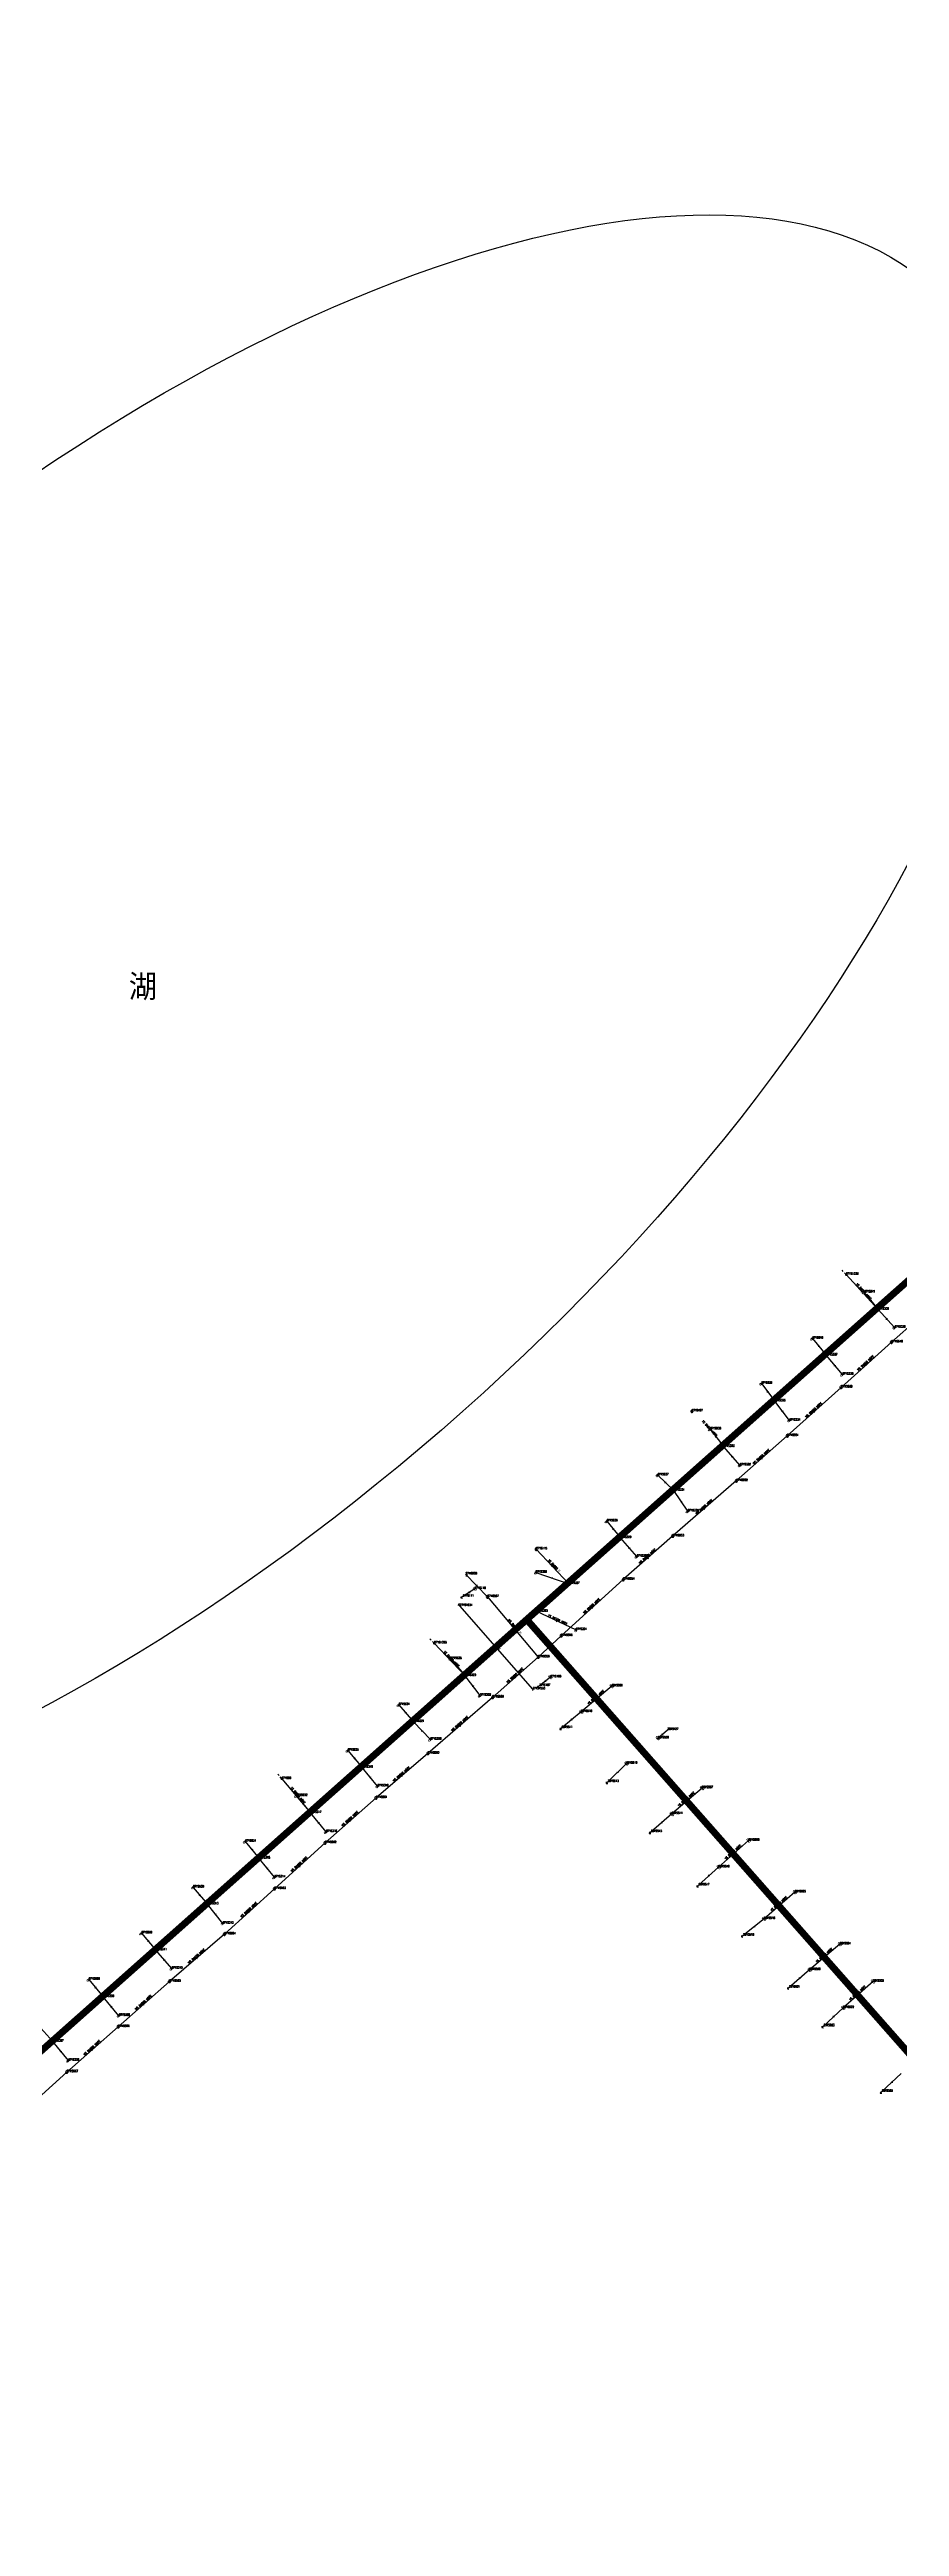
# Model space of a CAD drawing. Extents: x 78813 to 99477, y 2421021 to 2448125.
# Drawn here: x 81921 to 82291, y 2431304 to 2432381 of the extents above; entities that cross this region are included whole.
import ezdxf
from ezdxf.enums import TextEntityAlignment as Align

# ---------------------------------------------------------------- set-up
doc = ezdxf.new("R2010")
doc.units = 0
doc.set_wipeout_variables(frame=1)
doc.layers.get('0').update_dxf_attribs({"linetype": 'CONTINUOUS'})
for name, color, linetype in [('DX_WS', 16, 'CONTINUOUS'), ('DX_YS', 42, 'CONTINUOUS'), ('道路', 5, 'CONTINUOUS')]:
    doc.layers.add(name, color=color, linetype=linetype)
for name, color, linetype, true_color in [('WSLINE', 7, 'CONTINUOUS', 0x7f0000), ('YSANNEXE', 7, 'CONTINUOUS', 0xcc9900), ('YSLINE', 7, 'CONTINUOUS', 0xcc9900)]:
    doc.layers.add(name, color=color, linetype=linetype, true_color=true_color)
doc.styles.add('CcNameZT', font='txt.SHX', dxfattribs={"width": 0.8, "bigfont": 'HZTXT.SHX'})
doc.styles.get("Standard").update_dxf_attribs({"font": 'txt.shx', "bigfont": 'hztxt.shx'})
doc.styles.add('黑体', font='')
doc.styles.get('黑体').set_extended_font_data('SimHei')

# ---------------------------------------------------------------- blocks, each defined once
blk = doc.blocks.new('PS污水井')
blk.add_lwpolyline([(1, 0), (1, 0.1), (1, 0.1), (1, 0.2), (1, 0.3), (0.9, 0.3), (0.9, 0.4), (0.9, 0.5), (0.8, 0.5), (0.8, 0.6), (0.8, 0.6), (0.7, 0.7), (0.7, 0.7), (0.6, 0.8), (0.6, 0.8), (0.5, 0.9), (0.4, 0.9), (0.4, 0.9), (0.3, 1), (0.2, 1), (0.2, 1), (0.1, 1), (0, 1), (0, 1), (-0.1, 1), (-0.2, 1), (-0.2, 1), (-0.3, 1), (-0.4, 0.9), (-0.4, 0.9), (-0.5, 0.9), (-0.6, 0.8), (-0.6, 0.8), (-0.7, 0.7), (-0.7, 0.7), (-0.8, 0.6), (-0.8, 0.6), (-0.8, 0.5), (-0.9, 0.5), (-0.9, 0.4), (-0.9, 0.3), (-1, 0.3), (-1, 0.2), (-1, 0.1), (-1, 0.1), (-1, 0), (-1, -0.1), (-1, -0.1), (-1, -0.2), (-1, -0.3), (-0.9, -0.3), (-0.9, -0.4), (-0.9, -0.5), (-0.8, -0.5), (-0.8, -0.6), (-0.8, -0.6), (-0.7, -0.7), (-0.7, -0.7), (-0.6, -0.8), (-0.6, -0.8), (-0.5, -0.9), (-0.4, -0.9), (-0.4, -0.9), (-0.3, -1), (-0.2, -1), (-0.2, -1), (-0.1, -1), (0, -1), (0, -1), (0.1, -1), (0.2, -1), (0.2, -1), (0.3, -1), (0.4, -0.9), (0.4, -0.9), (0.5, -0.9), (0.6, -0.8), (0.6, -0.8), (0.7, -0.7), (0.7, -0.7), (0.8, -0.6), (0.8, -0.6), (0.8, -0.5), (0.9, -0.5), (0.9, -0.4), (0.9, -0.3), (1, -0.3), (1, -0.2), (1, -0.1), (1, 0)], close=True)
blk.add_wipeout([(1, 0), (1, 0.1), (1, 0.1), (1, 0.2), (1, 0.3), (0.9, 0.3), (0.9, 0.4), (0.9, 0.5), (0.8, 0.5), (0.8, 0.6), (0.8, 0.6), (0.7, 0.7), (0.7, 0.7), (0.6, 0.8), (0.6, 0.8), (0.5, 0.9), (0.4, 0.9), (0.4, 0.9), (0.3, 1), (0.2, 1), (0.2, 1), (0.1, 1), (0, 1), (0, 1), (-0.1, 1), (-0.2, 1), (-0.2, 1), (-0.3, 1), (-0.4, 0.9), (-0.4, 0.9), (-0.5, 0.9), (-0.6, 0.8), (-0.6, 0.8), (-0.7, 0.7), (-0.7, 0.7), (-0.8, 0.6), (-0.8, 0.6), (-0.8, 0.5), (-0.9, 0.5), (-0.9, 0.4), (-0.9, 0.3), (-1, 0.3), (-1, 0.2), (-1, 0.1), (-1, 0.1), (-1, 0), (-1, -0.1), (-1, -0.1), (-1, -0.2), (-1, -0.3), (-0.9, -0.3), (-0.9, -0.4), (-0.9, -0.5), (-0.8, -0.5), (-0.8, -0.6), (-0.8, -0.6), (-0.7, -0.7), (-0.7, -0.7), (-0.6, -0.8), (-0.6, -0.8), (-0.5, -0.9), (-0.4, -0.9), (-0.4, -0.9), (-0.3, -1), (-0.2, -1), (-0.2, -1), (-0.1, -1), (0, -1), (0, -1), (0.1, -1), (0.2, -1), (0.2, -1), (0.3, -1), (0.4, -0.9), (0.4, -0.9), (0.5, -0.9), (0.6, -0.8), (0.6, -0.8), (0.7, -0.7), (0.7, -0.7), (0.8, -0.6), (0.8, -0.6), (0.8, -0.5), (0.9, -0.5), (0.9, -0.4), (0.9, -0.3), (1, -0.3), (1, -0.2), (1, -0.1)])
for p, q in [((-1, 0), (0, 0)), ((0, 1), (0, 0)), ((0, 0), (0, -1)), ((0, 0), (1, 0))]:
    blk.add_line(p, q)
blk = doc.blocks.new('PS出水口')
for points in [[(0, 0), (2, 0)], [(1.1, -0.9), (2, 0), (1.1, 0.9)]]:
    blk.add_lwpolyline(points)
blk = doc.blocks.new('LX')
for p, q in [((-0.866, 0.5), (0, 0)), ((0, 0), (-0.866, -0.5))]:
    blk.add_line(p, q)
blk = doc.blocks.new('PS雨篦')
blk.add_lwpolyline([(-1.5, 0.5), (0, 0.5), (1.5, 0.5), (1.5, -0.5), (0, -0.5), (-1.5, -0.5)], close=True)
blk.add_wipeout([(-1.5, 0.5), (0, 0.5), (1.5, 0.5), (1.5, -0.5), (0, -0.5), (-1.5, -0.5)])
for p, q in [((-0.5, -0.5), (-0.5, 0.5)), ((0.5, -0.5), (0.5, 0.5))]:
    blk.add_line(p, q)
blk = doc.blocks.new('PS进水口')
for points in [[(-0.8, -0.9), (0, 0), (-0.9, 0.9)], [(0, 0), (2, 0)]]:
    blk.add_lwpolyline(points)
blk = doc.blocks.new('PS雨水井')
blk.add_lwpolyline([(1, 0), (1, 0.1), (1, 0.1), (1, 0.2), (1, 0.3), (0.9, 0.3), (0.9, 0.4), (0.9, 0.5), (0.8, 0.5), (0.8, 0.6), (0.8, 0.6), (0.7, 0.7), (0.7, 0.7), (0.6, 0.8), (0.6, 0.8), (0.5, 0.9), (0.4, 0.9), (0.4, 0.9), (0.3, 1), (0.2, 1), (0.2, 1), (0.1, 1), (0, 1), (0, 1), (-0.1, 1), (-0.2, 1), (-0.2, 1), (-0.3, 1), (-0.4, 0.9), (-0.4, 0.9), (-0.5, 0.9), (-0.6, 0.8), (-0.6, 0.8), (-0.7, 0.7), (-0.7, 0.7), (-0.8, 0.6), (-0.8, 0.6), (-0.8, 0.5), (-0.9, 0.5), (-0.9, 0.4), (-0.9, 0.3), (-1, 0.3), (-1, 0.2), (-1, 0.1), (-1, 0.1), (-1, 0), (-1, -0.1), (-1, -0.1), (-1, -0.2), (-1, -0.3), (-0.9, -0.3), (-0.9, -0.4), (-0.9, -0.5), (-0.8, -0.5), (-0.8, -0.6), (-0.8, -0.6), (-0.7, -0.7), (-0.7, -0.7), (-0.6, -0.8), (-0.6, -0.8), (-0.5, -0.9), (-0.4, -0.9), (-0.4, -0.9), (-0.3, -1), (-0.2, -1), (-0.2, -1), (-0.1, -1), (0, -1), (0, -1), (0.1, -1), (0.2, -1), (0.2, -1), (0.3, -1), (0.4, -0.9), (0.4, -0.9), (0.5, -0.9), (0.6, -0.8), (0.6, -0.8), (0.7, -0.7), (0.7, -0.7), (0.8, -0.6), (0.8, -0.6), (0.8, -0.5), (0.9, -0.5), (0.9, -0.4), (0.9, -0.3), (1, -0.3), (1, -0.2), (1, -0.1), (1, 0)], close=True)
blk.add_wipeout([(1, 0), (1, 0.1), (1, 0.1), (1, 0.2), (1, 0.3), (0.9, 0.3), (0.9, 0.4), (0.9, 0.5), (0.8, 0.5), (0.8, 0.6), (0.8, 0.6), (0.7, 0.7), (0.7, 0.7), (0.6, 0.8), (0.6, 0.8), (0.5, 0.9), (0.4, 0.9), (0.4, 0.9), (0.3, 1), (0.2, 1), (0.2, 1), (0.1, 1), (0, 1), (0, 1), (-0.1, 1), (-0.2, 1), (-0.2, 1), (-0.3, 1), (-0.4, 0.9), (-0.4, 0.9), (-0.5, 0.9), (-0.6, 0.8), (-0.6, 0.8), (-0.7, 0.7), (-0.7, 0.7), (-0.8, 0.6), (-0.8, 0.6), (-0.8, 0.5), (-0.9, 0.5), (-0.9, 0.4), (-0.9, 0.3), (-1, 0.3), (-1, 0.2), (-1, 0.1), (-1, 0.1), (-1, 0), (-1, -0.1), (-1, -0.1), (-1, -0.2), (-1, -0.3), (-0.9, -0.3), (-0.9, -0.4), (-0.9, -0.5), (-0.8, -0.5), (-0.8, -0.6), (-0.8, -0.6), (-0.7, -0.7), (-0.7, -0.7), (-0.6, -0.8), (-0.6, -0.8), (-0.5, -0.9), (-0.4, -0.9), (-0.4, -0.9), (-0.3, -1), (-0.2, -1), (-0.2, -1), (-0.1, -1), (0, -1), (0, -1), (0.1, -1), (0.2, -1), (0.2, -1), (0.3, -1), (0.4, -0.9), (0.4, -0.9), (0.5, -0.9), (0.6, -0.8), (0.6, -0.8), (0.7, -0.7), (0.7, -0.7), (0.8, -0.6), (0.8, -0.6), (0.8, -0.5), (0.9, -0.5), (0.9, -0.4), (0.9, -0.3), (1, -0.3), (1, -0.2), (1, -0.1)])
for p, q in [((-1, 0), (0, 0)), ((-0.9, 0.5), (0, 0.5)), ((0, 1), (0, 0)), ((0, 0.5), (0.9, 0.5)), ((0, 0), (0, -1)), ((0, 0), (1, 0)), ((-0.9, -0.5), (0, -0.5)), ((0, -0.5), (0.9, -0.5))]:
    blk.add_line(p, q)
blk = doc.blocks.new('PS非普查')
blk.add_lwpolyline([(3.7, 0), (5.3, 0)])
blk.add_wipeout([(0.5, 0), (0.5, 0), (0.5, 0.1), (0.5, 0.1), (0.5, 0.1), (0.5, 0.2), (0.5, 0.2), (0.4, 0.2), (0.4, 0.3), (0.4, 0.3), (0.4, 0.3), (0.4, 0.3), (0.3, 0.4), (0.3, 0.4), (0.3, 0.4), (0.2, 0.4), (0.2, 0.4), (0.2, 0.5), (0.2, 0.5), (0.1, 0.5), (0.1, 0.5), (0.1, 0.5), (0, 0.5), (0, 0.5), (-0.1, 0.5), (-0.1, 0.5), (-0.1, 0.5), (-0.2, 0.5), (-0.2, 0.5), (-0.2, 0.4), (-0.3, 0.4), (-0.3, 0.4), (-0.3, 0.4), (-0.3, 0.4), (-0.4, 0.3), (-0.4, 0.3), (-0.4, 0.3), (-0.4, 0.3), (-0.4, 0.2), (-0.5, 0.2), (-0.5, 0.2), (-0.5, 0.1), (-0.5, 0.1), (-0.5, 0.1), (-0.5, 0), (-0.5, 0), (-0.5, 0), (-0.5, -0.1), (-0.5, -0.1), (-0.5, -0.1), (-0.5, -0.2), (-0.5, -0.2), (-0.4, -0.2), (-0.4, -0.3), (-0.4, -0.3), (-0.4, -0.3), (-0.4, -0.3), (-0.3, -0.4), (-0.3, -0.4), (-0.3, -0.4), (-0.3, -0.4), (-0.2, -0.4), (-0.2, -0.5), (-0.2, -0.5), (-0.1, -0.5), (-0.1, -0.5), (-0.1, -0.5), (0, -0.5), (0, -0.5), (0.1, -0.5), (0.1, -0.5), (0.1, -0.5), (0.2, -0.5), (0.2, -0.5), (0.2, -0.4), (0.2, -0.4), (0.3, -0.4), (0.3, -0.4), (0.3, -0.4), (0.4, -0.3), (0.4, -0.3), (0.4, -0.3), (0.4, -0.3), (0.4, -0.2), (0.5, -0.2), (0.5, -0.2), (0.5, -0.1), (0.5, -0.1), (0.5, -0.1)])
blk.add_line((0.5, 0), (2.1, 0))
blk.add_lwpolyline([(0.5, 0), (0.5, 0), (0.5, 0.1), (0.5, 0.1), (0.5, 0.1), (0.5, 0.2), (0.5, 0.2), (0.4, 0.2), (0.4, 0.3), (0.4, 0.3), (0.4, 0.3), (0.4, 0.3), (0.3, 0.4), (0.3, 0.4), (0.3, 0.4), (0.2, 0.4), (0.2, 0.4), (0.2, 0.5), (0.2, 0.5), (0.1, 0.5), (0.1, 0.5), (0.1, 0.5), (0, 0.5), (0, 0.5), (-0.1, 0.5), (-0.1, 0.5), (-0.1, 0.5), (-0.2, 0.5), (-0.2, 0.5), (-0.2, 0.4), (-0.3, 0.4), (-0.3, 0.4), (-0.3, 0.4), (-0.3, 0.4), (-0.4, 0.3), (-0.4, 0.3), (-0.4, 0.3), (-0.4, 0.3), (-0.4, 0.2), (-0.5, 0.2), (-0.5, 0.2), (-0.5, 0.1), (-0.5, 0.1), (-0.5, 0.1), (-0.5, 0), (-0.5, 0), (-0.5, 0), (-0.5, -0.1), (-0.5, -0.1), (-0.5, -0.1), (-0.5, -0.2), (-0.5, -0.2), (-0.4, -0.2), (-0.4, -0.3), (-0.4, -0.3), (-0.4, -0.3), (-0.4, -0.3), (-0.3, -0.4), (-0.3, -0.4), (-0.3, -0.4), (-0.3, -0.4), (-0.2, -0.4), (-0.2, -0.5), (-0.2, -0.5), (-0.1, -0.5), (-0.1, -0.5), (-0.1, -0.5), (0, -0.5), (0, -0.5), (0.1, -0.5), (0.1, -0.5), (0.1, -0.5), (0.2, -0.5), (0.2, -0.5), (0.2, -0.4), (0.2, -0.4), (0.3, -0.4), (0.3, -0.4), (0.3, -0.4), (0.4, -0.3), (0.4, -0.3), (0.4, -0.3), (0.4, -0.3), (0.4, -0.2), (0.5, -0.2), (0.5, -0.2), (0.5, -0.1), (0.5, -0.1), (0.5, -0.1), (0.5, 0)], close=True)

msp = doc.modelspace()

# ---------------------------------------------------------------- linework, layer by layer
at = {"layer": 'WSLINE'}
for p, q in [((82309.6, 2431838.9), (82287.2, 2431819.1)), ((82287.2, 2431819.1), (82265.3, 2431799.5)), ((82265.3, 2431799.5), (82241.9, 2431778.4)), ((82241.9, 2431778.4), (82219.7, 2431758.8)), ((82219.7, 2431758.8), (82192, 2431734.8)), ((82192, 2431734.8), (82170.5, 2431715.9)), ((82101.9, 2431718.2), (82111.4, 2431708.4)), ((82170.5, 2431715.9), (82143.5, 2431691.5)), ((82111.4, 2431708.4), (82133.5, 2431682.2)), ((82143.5, 2431691.5), (82133.5, 2431682.2)), ((82133.5, 2431682.2), (82113.6, 2431664.7)), ((82113.6, 2431664.7), (82085.5, 2431640.3)), ((82085.5, 2431640.3), (82062.9, 2431621)), ((82062.9, 2431621), (82040.7, 2431601.4)), ((82040.7, 2431601.4), (82018.7, 2431581.5)), ((82018.7, 2431581.5), (81996.9, 2431561.7)), ((81996.9, 2431561.7), (81973, 2431541.2)), ((81973, 2431541.2), (81950.7, 2431521.5)), ((81950.7, 2431521.5), (81928.3, 2431501.8)), ((81928.3, 2431501.8), (81905, 2431480.6))]:
    msp.add_line(p, q, dxfattribs=at)
at = {"layer": 'YSLINE'}
for p, q in [((82281.4, 2431833.3), (82304.4, 2431853.7)), ((82267.5, 2431848.5), (82281.4, 2431833.3)), ((82275.4, 2431840.8), (82281.4, 2431833.3)), ((82288.6, 2431825.5), (82281.4, 2431833.3)), ((82252.8, 2431820.7), (82259, 2431813.4)), ((82236.4, 2431793.5), (82259, 2431813.4)), ((82230.6, 2431801.1), (82236.4, 2431793.5)), ((82242.8, 2431785.1), (82236.4, 2431793.5)), ((82208.3, 2431781.3), (82214.2, 2431773.7)), ((82221.3, 2431765.6), (82214.2, 2431773.7)), ((82185.5, 2431761.3), (82192.5, 2431754.6)), ((82198.6, 2431745.6), (82192.5, 2431754.6)), ((82163.3, 2431741.3), (82169.3, 2431734)), ((82176.4, 2431725.9), (82169.3, 2431734)), ((82132.6, 2431729.1), (82146.8, 2431714.1)), ((82132.5, 2431719), (82146.8, 2431714.1)), ((82132.9, 2431702), (82146.8, 2431714.1)), ((82088.2, 2431688.2), (82101.7, 2431674.1)), ((82095.4, 2431681.4), (82101.7, 2431674.1)), ((82079.2, 2431654.1), (82101.7, 2431674.1)), ((82138.8, 2431673.5), (82134, 2431669.7)), ((82165.5, 2431669.6), (82152.2, 2431658.4)), ((82072.8, 2431661.4), (82079.2, 2431654.1)), ((82152.2, 2431658.4), (82143.7, 2431651.4)), ((82056.8, 2431634.2), (82079.2, 2431654.1)), ((82086.6, 2431646.4), (82079.2, 2431654.1)), ((82185.6, 2431646.9), (82189.8, 2431650.6)), ((82034.4, 2431614.5), (82056.8, 2431634.2)), ((82050.6, 2431641.6), (82056.8, 2431634.2)), ((82171.9, 2431635.9), (82163.8, 2431628)), ((82021.9, 2431629.3), (82034.4, 2431614.5)), ((82204.8, 2431625.3), (82191.6, 2431614)), ((82012.1, 2431594.7), (82034.4, 2431614.5)), ((82028.3, 2431621.9), (82034.4, 2431614.5)), ((82191.6, 2431614), (82182.6, 2431606.2)), ((82006, 2431602), (82012.1, 2431594.7)), ((82225, 2431602.5), (82212, 2431590.9)), ((81989.6, 2431574.8), (82012.1, 2431594.7)), ((82212, 2431590.9), (82203.3, 2431583)), ((81983.3, 2431582.1), (81989.6, 2431574.8)), ((81967.1, 2431554.8), (81989.6, 2431574.8)), ((82245.2, 2431580), (82231.8, 2431568.4)), ((81960.8, 2431562.2), (81967.1, 2431554.8)), ((82231.8, 2431568.4), (82222.7, 2431561.2)), ((81944.2, 2431534.5), (81967.1, 2431554.8)), ((82264.8, 2431557.4), (82251.6, 2431546.2)), ((81937.9, 2431542), (81944.2, 2431534.5)), ((82251.6, 2431546.2), (82242.7, 2431538.6)), ((82279.2, 2431541.2), (82266.2, 2431529.7)), ((81922.2, 2431515.1), (81944.2, 2431534.5)), ((82266.2, 2431529.7), (82257.7, 2431521.8)), ((81915.7, 2431522.3), (81922.2, 2431515.1)), ((81899.7, 2431495.1), (81922.2, 2431515.1)), ((82291.5, 2431501.1), (82283.1, 2431493.3))]:
    msp.add_line(p, q, dxfattribs=at)

# ---------------------------------------------------------------- block references
at = {"layer": 'DX_WS', "yscale": 0.5, "zscale": 0.5}
for name, p, xscale, rotation in [('LX', (82276.2, 2431809.3), 0.5000000000375924, 41.73466364934202), ('LX', (82253.6, 2431788.9), 0.50000000009727, 42.3076214521876), ('LX', (82230.8, 2431768.6), 0.5000000001153231, 41.16170586526159), ('LX', (82205.8, 2431746.8), 0.5000000001153231, 41.16170586526159), ('LX', (82181.3, 2431725.3), 0.5000000000375924, 41.73466364934202), ('PS出水口', (82101.9, 2431718.2, -1.9), 0.5000000000250715, 313.8673055203293), ('LX', (82157, 2431703.7), 0.5000000000375924, 41.73466364934202), ('LX', (82122.5, 2431695.3), 0.5000000000052819, 309.9701671646867), ('LX', (82123.6, 2431673.5), 0.5000000001153231, 41.16170586526159), ('LX', (82099.6, 2431652.5), 0.5000000001153231, 41.16170586526159), ('LX', (82074.2, 2431630.6), 0.5000000000874303, 40.58874806630083), ('LX', (82051.8, 2431611.2), 0.5000000001153231, 41.16170586526159), ('LX', (82029.7, 2431591.4), 0.50000000009727, 42.3076214521876), ('LX', (82007.8, 2431571.6), 0.50000000009727, 42.3076214521876), ('LX', (81985, 2431551.4), 0.5000000000874303, 40.58874806630083), ('LX', (81961.9, 2431531.4), 0.5000000001153231, 41.16170586526159), ('LX', (81939.5, 2431511.7), 0.5000000001153231, 41.16170586526159)]:
    msp.add_blockref(name, p, dxfattribs=dict(at, xscale=xscale, rotation=rotation))
at = {"layer": 'DX_YS', "xscale": 0.5, "yscale": 0.5, "zscale": 0.5}
msp.add_blockref('PS雨水井', (82200.4, 2431789.1, 1.2), dxfattribs=at)
at = {"layer": 'DX_YS', "yscale": 0.5, "zscale": 0.5}
for name, p, xscale, rotation in [('PS出水口', (82099.4, 2431704.5, 0.6), 0.5000000001713139, 131.1888392156262), ('PS出水口', (82100.7, 2431708.5, 1.5), 0.5000000000346234, 212.6664891186389), ('PS进水口', (82131.1, 2431668.3, 0.8), 0.5000000001713139, 131.1888392156262), ('PS出水口', (82134, 2431669.7, 1.8), 0.4999999999847687, 218.8929849075672), ('PS出水口', (82143.7, 2431651.4, 0.9), 0.5000000000070712, 219.2246107789243), ('PS出水口', (82189.8, 2431650.6, 1.2), 0.5000000000730326, 41.20186616838762), ('PS出水口', (82163.8, 2431628, 0.9), 0.4999999999210182, 224.1775268108644), ('PS出水口', (82182.6, 2431606.2, 0.9), 0.4999999999808867, 221.1155084265702), ('PS出水口', (82203.3, 2431583, 0.9), 0.4999999999120569, 222.3847690992333), ('PS出水口', (82222.7, 2431561.2, 0.9), 0.5000000000766702, 218.1374371409374), ('PS出水口', (82242.7, 2431538.6, 0.9), 0.49999999993179, 220.4848399592576), ('PS出水口', (82257.7, 2431521.8, 0.9), 0.5000000001321228, 222.834779933592), ('PS出水口', (82283.1, 2431493.3, 0.9), 0.4999999998710529, 222.6758510064161)]:
    msp.add_blockref(name, p, dxfattribs=dict(at, xscale=xscale, rotation=rotation))
at = {"layer": 'YSANNEXE', "yscale": 0.5, "zscale": 0.5}
for p, xscale, rotation in [((82270.2, 2431823.3), 0.4999999998815164, 221.8259159589806), ((82247.7, 2431803.4), 0.4999999999570637, 221.2529581733158), ((82225.3, 2431783.6), 0.4999999998815164, 221.8259159589806), ((82203.4, 2431764.1), 0.4999999999570637, 221.2529581733158), ((82180.9, 2431744.3), 0.4999999998815164, 221.8259159589806), ((82139.7, 2431721.6), 0.4999999999174108, 313.4079139450869), ((82158.1, 2431724), 0.4999999999570637, 221.2529581733158), ((82139.7, 2431716.5), 0.4999999999660947, 341.4828459088095), ((82139.9, 2431708), 0.4999999999570637, 221.2529581733158), ((82117.3, 2431688), 0.4999999998815164, 221.8259159589806), ((82141.4, 2431698), 0.5000000000769338, 155.2715624629531), ((82115.2, 2431686.4), 0.4999999998822632, 131.207335097775), ((82090.5, 2431664.1), 0.4999999998815164, 221.8259159589806), ((82158.9, 2431664), 0.4999999999623967, 220.015793325307), ((82068, 2431644.2), 0.4999999999570637, 221.2529581733158), ((82045.6, 2431624.4), 0.4999999999570637, 221.2529581733158), ((82198.2, 2431619.7), 0.4999999998764285, 220.5887511085065), ((82023.3, 2431604.6), 0.4999999998815164, 221.8259159589806), ((82000.9, 2431584.7), 0.4999999998815164, 221.8259159589806), ((82238.5, 2431574.2), 0.5000000000164332, 221.1617089229225), ((81978.4, 2431564.8), 0.4999999999570637, 221.2529581733158), ((82258.2, 2431551.8), 0.4999999998764285, 220.5887511085065), ((81955.6, 2431544.7), 0.4999999999570637, 221.2529581733158), ((81933.2, 2431524.8), 0.4999999999570637, 221.2529581733158), ((82287.3, 2431497.2), 0.5000000001499065, 222.8805823236734)]:
    msp.add_blockref('LX', p, dxfattribs=dict(at, xscale=xscale, rotation=rotation))

# ---------------------------------------------------------------- texts
at = {"color": 4, "linetype": 'Continuous', "style": '黑体', "width": 0.9}
msp.add_text('湖', height=10, dxfattribs=at).set_placement((81955.3, 2431973.9), align=Align.MIDDLE_LEFT)
at = {"layer": 'DX_WS', "style": 'CcNameZT', "width": 0.8}
for s, rotation, p in [(' WS DN600 HDPE', 41.9423, (82276, 2431809.5, -0.8)), (' WS DN600 HDPE', 42.0393, (82253.4, 2431789.1, -0.6)), (' WS DN600 HDPE', 41.3726, (82230.6, 2431768.8, -0.8)), (' WS DN600 HDPE', 40.9242, (82205.7, 2431747, -0.9)), (' WS DN600 HDPE', 41.4658, (82181.1, 2431725.5, -0.9)), (' WS DN600 HDPE', 41.9881, (82156.8, 2431703.9, -1.4)), (' WS DN1000 砼', 310.2065, (82122.7, 2431695.4, -1.8)), (' WS DN600 HDPE', 41.2675, (82123.4, 2431673.7, -0.9)), (' WS DN600 HDPE', 41.0025, (82099.4, 2431652.7, -1.1)), (' WS DN600 HDPE', 40.515, (82074, 2431630.8, -0.8)), (' WS DN600 HDPE', 41.4178, (82051.6, 2431611.4, -0.6)), (' WS DN600 HDPE', 42.1516, (82029.5, 2431591.6, -0.7)), (' WS DN600 HDPE', 42.2182, (82007.6, 2431571.8, -0.6)), (' WS DN600 HDPE', 40.6713, (81984.8, 2431551.6, -0.6)), (' WS DN600 HDPE', 41.3432, (81961.7, 2431531.5, -0.5)), (' WS DN600 HDPE', 41.3636, (81939.3, 2431511.8, -0.6))]:
    msp.add_text(s, height=0.9, rotation=rotation, dxfattribs=at).set_placement(p, align=Align.CENTER)
msp.add_text('27WS558', height=0.9, dxfattribs=at).set_placement((82101.9, 2431718.2, -1.9))
at = {"layer": 'DX_YS', "style": 'CcNameZT', "width": 0.8}
for rotation, p in [(41.6266, (82270, 2431823.5, 0.9)), (41.3511, (82247.6, 2431803.6, 0.9)), (41.6939, (82225.1, 2431783.8, 0.8)), (41.4404, (82203.2, 2431764.3, 0.9)), (41.6122, (82180.8, 2431744.5, 0.8)), (41.4478, (82157.9, 2431724.2, 0.9)), (311.1888, (82115.4, 2431686.6, 0.8)), (41.7846, (82117.1, 2431688.2, 0.4)), (41.6909, (82090.3, 2431664.3, 0.5)), (41.4998, (82067.8, 2431644.3, 0.4)), (41.4477, (82045.4, 2431624.5, 0.4)), (41.558, (82023.1, 2431604.8, 0.6)), (41.5778, (82000.7, 2431584.9, 0.6)), (41.505, (81978.2, 2431565, 0.5)), (41.4959, (81955.5, 2431544.9, 0.7)), (41.5124, (81933, 2431525, 0.6))]:
    msp.add_text(' YS 砼', height=0.9, rotation=rotation, dxfattribs=at).set_placement(p, align=Align.CENTER)
at = {"layer": 'DX_YS', "width": 0.8}
for s, p in [('27YS4534', (82099.4, 2431704.5, 0.6)), ('29YS513', (82163.8, 2431628, 0.9)), ('29YS515', (82182.6, 2431606.2, 0.9)), ('29YS517', (82203.3, 2431583, 0.9)), ('29YS519', (82222.7, 2431561.2, 0.9)), ('29YS521', (82242.7, 2431538.6, 0.9)), ('29YS523', (82257.7, 2431521.8, 0.9)), ('29YS525', (82283.1, 2431493.3, 0.9))]:
    msp.add_text(s, height=0.9, dxfattribs=at).set_placement(p)

# ---------------------------------------------------------------- next in the draw order: block references
at = {"layer": 'DX_WS', "xscale": 0.5, "yscale": 0.5, "zscale": 0.5}
for p in [(82287.2, 2431819.1, -0.8), (82265.3, 2431799.5, -0.8), (82241.9, 2431778.4, -0.6), (82219.7, 2431758.8, -0.8), (82192, 2431734.8, -0.9), (82170.5, 2431715.9, -0.9), (82111.4, 2431708.4, -1.8), (82143.5, 2431691.5, -1.4), (82133.5, 2431682.2, -1.4), (82113.6, 2431664.7, -0.9), (82085.5, 2431640.3, -1.1), (82062.9, 2431621, -0.8), (82040.7, 2431601.4, -0.6), (82018.7, 2431581.5, -0.7), (81996.9, 2431561.7, -0.6), (81973, 2431541.2, -0.6), (81950.7, 2431521.5, -0.5), (81928.3, 2431501.8, -0.6)]:
    msp.add_blockref('PS污水井', p, dxfattribs=at)
at = {"layer": 'DX_YS', "yscale": 0.5, "zscale": 0.5}
for name, p, xscale, rotation in [('PS非普查', (82267.5, 2431848.5, 1.1), 0.4999999999787182, 132.3570320700934), ('PS雨篦', (82275.4, 2431840.8, 2.2), 0.499999999970876, 218.4824656214243), ('PS雨篦', (82252.8, 2431820.7, 2.3), 0.4999999999027646, 220.3525725226166), ('PS雨篦', (82230.6, 2431801.1, 2.3), 0.4999999998754747, 217.5052439662849), ('PS雨篦', (82185.5, 2431761.3, 2.1), 0.5000000000154896, 226.2624434584983), ('PS雨篦', (82176.4, 2431725.9, 2.3), 0.5000000000486596, 41.09402863991934), ('PS雨篦', (82132.5, 2431719, 2.2), 0.5000000000346624, 251.2612816284685), ('PS非普查', (82088.2, 2431688.2, 1.1), 0.4999999998662368, 133.7930549571844), ('PS雨篦', (82165.5, 2431669.6, 2.9), 0.4999999999775548, 130.0665892243398), ('PS雨篦', (82072.8, 2431661.4, 1.9), 0.4999999998585666, 220.7397855374632), ('PS雨篦', (82152.2, 2431658.4, 2.2), 0.4999999999281605, 129.2246107863057), ('PS雨篦', (82185.6, 2431646.9, 1.6), 0.4999999999073949, 311.201866169491), ('PS雨篦', (82050.6, 2431641.6, 2.3), 0.4999999998925995, 220.2066342223279), ('PS雨篦', (82171.9, 2431635.9, 2.6), 0.5000000000960739, 134.177526809973), ('PS非普查', (82021.9, 2431629.3, 1.3), 0.5000000000267044, 130.0991233754423), ('PS雨篦', (82204.8, 2431625.3, 2.9), 0.4999999999915203, 130.6588313417621), ('PS雨篦', (82028.3, 2431621.9, 2.2), 0.5000000001453175, 219.5850394610469), ('PS雨篦', (82191.6, 2431614, 2.6), 0.5000000000986936, 131.115508419214), ('PS雨篦', (82006, 2431602, 2.1), 0.4999999999808745, 219.5628950101327), ('PS雨篦', (82225, 2431602.5, 3.2), 0.4999999998525858, 131.6728929084357), ('PS雨篦', (82212, 2431590.9, 2.6), 0.5000000000755825, 132.3847691024499), ('PS雨篦', (81983.3, 2431582.1, 2.2), 0.4999999999434596, 220.8838052013614), ('PS雨篦', (82245.2, 2431580, 1.6), 0.4999999998912263, 131.1155507509101), ('PS雨篦', (81960.8, 2431562.2, 2.2), 0.5000000001034957, 220.4709290607914), ('PS雨篦', (82231.8, 2431568.4, 2.5), 0.5000000000301281, 128.1374371260439), ('PS雨篦', (82264.8, 2431557.4, 3), 0.4999999999412041, 130.456149581048), ('PS雨篦', (81937.9, 2431542, 2.1), 0.5000000000615172, 220.2481348861324), ('PS雨篦', (82251.6, 2431546.2, 2.6), 0.5000000001180509, 130.4848399585775), ('PS雨篦', (82279.2, 2431541.2, 3), 0.5000000001470084, 131.3958546015114), ('PS雨篦', (82266.2, 2431529.7, 2.5), 0.5000000000675323, 132.8347799108929)]:
    msp.add_blockref(name, p, dxfattribs=dict(at, xscale=xscale, rotation=rotation))
at = {"layer": 'DX_YS', "xscale": 0.5, "yscale": 0.5, "zscale": 0.5}
for p in [(82132.6, 2431729.1, 2.2), (82079.2, 2431654.1, 0.4)]:
    msp.add_blockref('PS雨水井', p, dxfattribs=at)

# ---------------------------------------------------------------- next in the draw order: texts
at = {"layer": 'DX_YS', "width": 0.8}
msp.add_text('27YS197', height=0.9, dxfattribs=at).set_placement((82200.4, 2431789.1, 1.2))

# ---------------------------------------------------------------- next in the draw order: linework, layer by layer
at = {"layer": 'YSLINE'}
for p, q in [((82259, 2431813.4), (82281.4, 2431833.3)), ((82265.9, 2431805.1), (82259, 2431813.4)), ((82214.2, 2431773.7), (82236.4, 2431793.5)), ((82192.5, 2431754.6), (82214.2, 2431773.7)), ((82169.3, 2431734), (82192.5, 2431754.6)), ((82146.8, 2431714.1), (82169.3, 2431734)), ((82105.9, 2431711.9), (82100.7, 2431708.5)), ((82131.1, 2431668.3), (82099.4, 2431704.5)), ((82101.7, 2431674.1), (82132.9, 2431702)), ((82149.9, 2431694), (82132.9, 2431702)), ((82108.2, 2431665.5), (82101.7, 2431674.1)), ((82063.6, 2431626.1), (82056.8, 2431634.2)), ((82041.2, 2431606.2), (82034.4, 2431614.5)), ((82018.7, 2431586.5), (82012.1, 2431594.7)), ((81996.2, 2431566.4), (81989.6, 2431574.8)), ((81974, 2431546.8), (81967.1, 2431554.8)), ((81951, 2431526.3), (81944.2, 2431534.5)), ((81929, 2431506.8), (81922.2, 2431515.1))]:
    msp.add_line(p, q, dxfattribs=at)

# ---------------------------------------------------------------- next in the draw order: block references
at = {"layer": 'DX_WS', "yscale": 0.5, "zscale": 0.5}
for p, xscale, rotation in [((82106.7, 2431713.3), 0.4999999998410176, 313.9808717491615), ((82138.5, 2431686.9), 0.4999999998855719, 42.88057922052545)]:
    msp.add_blockref('LX', p, dxfattribs=dict(at, xscale=xscale, rotation=rotation))
at = {"layer": 'YSANNEXE', "yscale": 0.5, "zscale": 0.5}
for p, xscale, rotation in [((82274.5, 2431840.9), 0.4999999999082261, 312.2619983557805), ((82076, 2431657.8), 0.5000000000258765, 310.5431249586227), ((82147.9, 2431654.9), 0.500000000011632, 219.4428355378872), ((82187.7, 2431648.8), 0.4999999998787904, 41.25296123318996), ((82167.9, 2431631.9), 0.49999999992003, 224.0264978868281), ((82028.2, 2431621.9), 0.5000000000052819, 309.9701671646867), ((82187.1, 2431610.1), 0.5000000000164332, 221.1617089229225), ((82218.5, 2431596.7), 0.500000000053506, 221.734666722504), ((82207.6, 2431587), 0.4999999999172562, 222.3076245014291), ((82227.3, 2431564.8), 0.500000000041047, 218.2969199518953), ((82247.1, 2431542.4), 0.4999999998764285, 220.5887511085065), ((82261.9, 2431525.7), 0.5000000001499065, 222.8805823236734), ((82272.7, 2431535.4), 0.5000000000164332, 221.1617089229225)]:
    msp.add_blockref('LX', p, dxfattribs=dict(at, xscale=xscale, rotation=rotation))

# ---------------------------------------------------------------- next in the draw order: texts
at = {"layer": 'DX_WS', "style": 'CcNameZT', "width": 0.8}
for s, p in [('27WS549', (82287.2, 2431819.1, -0.8)), ('27WS550', (82265.3, 2431799.5, -0.8)), ('27WS551', (82241.9, 2431778.4, -0.6)), ('27WS552', (82219.7, 2431758.8, -0.8)), ('27WS553', (82192, 2431734.8, -0.9)), ('27WS557', (82111.4, 2431708.4, -1.8)), ('27WS554', (82170.5, 2431715.9, -0.9)), ('27WS555', (82143.5, 2431691.5, -1.4)), ('27WS556', (82133.5, 2431682.2, -1.4)), ('27WS559', (82113.6, 2431664.7, -0.9)), ('27WS560', (82085.5, 2431640.3, -1.1)), ('27WS561', (82062.9, 2431621, -0.8)), ('27WS562', (82040.7, 2431601.4, -0.6)), ('27WS563', (82018.7, 2431581.5, -0.7)), ('27WS564', (81996.9, 2431561.7, -0.6)), ('27WS565', (81973, 2431541.2, -0.6)), ('27WS566', (81950.7, 2431521.5, -0.5)), ('27WS567', (81928.3, 2431501.8, -0.6))]:
    msp.add_text(s, height=0.9, dxfattribs=at).set_placement(p)
at = {"layer": 'DX_YS', "width": 0.8}
for s, p in [('27YS1339', (82267.5, 2431848.5, 1.1)), ('27YS641', (82275.4, 2431840.8, 2.2)), ('27YS640', (82252.8, 2431820.7, 2.3)), ('27YS639', (82230.6, 2431801.1, 2.3)), ('27YS637', (82185.5, 2431761.3, 2.1)), ('27YS115', (82132.6, 2431729.1, 2.2)), ('27YS328', (82176.4, 2431725.9, 2.3)), ('27YS326', (82132.5, 2431719, 2.2)), ('27YS1323', (82088.2, 2431688.2, 1.1)), ('29YS509', (82165.5, 2431669.6, 2.9)), ('27YS634', (82072.8, 2431661.4, 1.9)), ('29YS510', (82152.2, 2431658.4, 2.2)), ('27YS321', (82079.2, 2431654.1, 0.4)), ('29YS511', (82143.7, 2431651.4, 0.9)), ('29YS508', (82185.6, 2431646.9, 1.6)), ('29YS427', (82189.8, 2431650.6, 1.2)), ('27YS633', (82050.6, 2431641.6, 2.3)), ('29YS512', (82171.9, 2431635.9, 2.6)), ('27YS99', (82021.9, 2431629.3, 1.3)), ('29YS507', (82204.8, 2431625.3, 2.9)), ('27YS632', (82028.3, 2431621.9, 2.2)), ('29YS514', (82191.6, 2431614, 2.6)), ('27YS631', (82006, 2431602, 2.1)), ('29YS506', (82225, 2431602.5, 3.2)), ('29YS516', (82212, 2431590.9, 2.6)), ('27YS630', (81983.3, 2431582.1, 2.2)), ('29YS505', (82245.2, 2431580, 1.6)), ('29YS518', (82231.8, 2431568.4, 2.5)), ('27YS629', (81960.8, 2431562.2, 2.2)), ('29YS504', (82264.8, 2431557.4, 3)), ('27YS628', (81937.9, 2431542, 2.1)), ('29YS520', (82251.6, 2431546.2, 2.6)), ('29YS503', (82279.2, 2431541.2, 3)), ('29YS522', (82266.2, 2431529.7, 2.5))]:
    msp.add_text(s, height=0.9, dxfattribs=at).set_placement(p)
at = {"layer": 'DX_YS', "style": 'CcNameZT', "width": 0.8}
for rotation, p in [(40.0666, (82158.7, 2431664.2, 2.9)), (40.6588, (82198, 2431619.9, 2.9)), (41.6729, (82218.3, 2431596.9, 3.2)), (41.1156, (82238.3, 2431574.4, 1.6)), (40.4561, (82258, 2431552, 3)), (41.3959, (82272.5, 2431535.6, 3))]:
    msp.add_text(' YS DN300 HDPE', height=0.9, rotation=rotation, dxfattribs=at).set_placement(p, align=Align.CENTER)

# ---------------------------------------------------------------- next in the draw order: block references
at = {"layer": 'DX_YS', "xscale": 0.5, "yscale": 0.5, "zscale": 0.5}
for p in [(82281.4, 2431833.3, 0.9), (82259, 2431813.4, 0.9), (82236.4, 2431793.5, 0.8), (82214.2, 2431773.7, 0.9), (82192.5, 2431754.6, 0.8), (82169.3, 2431734, 0.9), (82146.8, 2431714.1, 0.4), (82132.9, 2431702, 0.4), (82101.7, 2431674.1, 0.5), (82056.8, 2431634.2, 0.4), (82034.4, 2431614.5, 0.5), (82012.1, 2431594.7, 0.6), (81989.6, 2431574.8, 0.5), (81967.1, 2431554.8, 0.7), (81944.2, 2431534.5, 0.6), (81922.2, 2431515.1, 0.6)]:
    msp.add_blockref('PS雨水井', p, dxfattribs=at)
at = {"layer": 'DX_YS', "yscale": 0.5, "zscale": 0.5}
for p, xscale, rotation in [((82288.6, 2431825.5, 2.4), 0.5000000001436794, 42.98897177570472), ((82265.9, 2431805.1, 2.3), 0.4999999999565239, 39.46206633501988), ((82242.8, 2431785.1, 2.5), 0.4999999999652662, 37.31255711939227), ((82208.3, 2431781.3, 2.2), 0.5000000000443444, 217.9854779668902), ((82221.3, 2431765.6, 2.3), 0.5000000000925227, 40.92053926147305), ((82163.3, 2431741.3, 2.3), 0.4999999998876509, 219.38110300091), ((82198.6, 2431745.6, 2.3), 0.4999999999318339, 33.88480096509836), ((82105.9, 2431711.9, 2.1), 0.4999999999831014, 122.66648911252), ((82149.9, 2431694, 2.2), 0.5000000000339002, 64.98753695316712), ((82095.4, 2431681.4, 2.1), 0.5000000000094462, 221.1920781829792), ((82138.8, 2431673.5, 2.2), 0.5000000000731877, 128.8929849015361), ((82108.2, 2431665.5, 2), 0.4999999999147594, 36.67969870020482), ((82086.6, 2431646.4, 2), 0.5000000000935784, 43.93613381323186), ((82063.6, 2431626.1, 2), 0.5000000000355463, 39.84900623039404), ((82041.2, 2431606.2, 2), 0.500000000053322, 39.49361396341468), ((82018.7, 2431586.5, 2.1), 0.500000000084706, 38.76095485856727), ((81996.2, 2431566.4, 2.1), 0.4999999999285731, 38.00165198927245), ((81974, 2431546.8, 2.2), 0.5000000000359145, 40.58365522788544), ((81951, 2431526.3, 2), 0.5000000000176784, 39.73122897416162), ((81929, 2431506.8, 2.2), 0.5000000000594101, 39.65406967362769)]:
    msp.add_blockref('PS雨篦', p, dxfattribs=dict(at, xscale=xscale, rotation=rotation))

# ---------------------------------------------------------------- next in the draw order: linework, layer by layer
at = {"color": 4, "linetype": 'Continuous'}
msp.add_ellipse((81955.7, 2431952.4), major_axis=(-357.5, -317.2), ratio=0.45687, dxfattribs=at)
at = {"layer": '道路', "const_width": 3, "flags": 128}
for points in [[(83418.5, 2432865.1), (83379.7, 2432803.2), (83279.5, 2432726.5), (83218.9, 2432662.5), (82898.5, 2432382), (81205.6, 2430879.4)], [(82128.1, 2431699), (82367.3, 2431427.7), (82444.3, 2431381.8), (82530.9, 2431358.8), (82899.5, 2431356.6)]]:
    msp.add_lwpolyline(points, dxfattribs=at)

# ---------------------------------------------------------------- next in the draw order: block references
at = {"layer": 'YSANNEXE', "yscale": 0.5, "zscale": 0.5}
for p, xscale, rotation in [((82278.4, 2431837), 0.4999999999630151, 308.2512937831649), ((82285, 2431829.4), 0.4999999998945014, 132.9262084811088), ((82255.9, 2431817.1), 0.5000000000258765, 310.5431249586227), ((82262.4, 2431809.2), 0.4999999999982234, 129.4884616988445), ((82233.5, 2431797.3), 0.4999999999661935, 307.6783359880814), ((82239.6, 2431789.3), 0.4999999999621504, 127.1966305216422), ((82211.2, 2431777.5), 0.4999999999630151, 308.2512937831649), ((82217.7, 2431769.6), 0.5000000000684955, 130.6343772826352), ((82189, 2431757.9), 0.5000000001472552, 316.2727028938216), ((82195.6, 2431750.1), 0.5000000001431605, 123.7588837363058), ((82166.3, 2431737.7), 0.4999999998554739, 309.3972093833355), ((82172.9, 2431729.9), 0.4999999998822632, 131.207335097775), ((82103.3, 2431710.2), 0.4999999999440373, 212.5673419841316), ((82095, 2431681.2), 0.4999999998410176, 313.9808717491615), ((82098.6, 2431677.8), 0.4999999999667166, 311.1160827600074), ((82105, 2431669.8), 0.5000000001681687, 126.6236727106063), ((82136.4, 2431671.6), 0.500000000103936, 218.869877754271), ((82082.9, 2431650.2), 0.4999999998732122, 134.0721240755114), ((82053.7, 2431637.9), 0.5000000000052819, 309.9701671646867), ((82060.2, 2431630.2), 0.5000000000899036, 130.061419485076), ((82031.4, 2431618.2), 0.4999999998554739, 309.3972093833355), ((82037.8, 2431610.3), 0.4999999999982234, 129.4884616988445), ((82009.1, 2431598.4), 0.4999999998554739, 309.3972093833355), ((82015.4, 2431590.6), 0.5000000001294027, 128.9155038915376), ((81986.4, 2431578.4), 0.4999999999667166, 311.1160827600074), ((81992.9, 2431570.6), 0.5000000000862933, 127.7695883071966), ((81963.9, 2431558.5), 0.5000000000258765, 310.5431249586227), ((81970.5, 2431550.8), 0.5000000000684955, 130.6343772826352), ((81941, 2431538.3), 0.5000000000052819, 309.9701671646867), ((81947.6, 2431530.4), 0.4999999999982234, 129.4884616988445), ((81925.6, 2431510.9), 0.4999999999982234, 129.4884616988445)]:
    msp.add_blockref('LX', p, dxfattribs=dict(at, xscale=xscale, rotation=rotation))

# ---------------------------------------------------------------- next in the draw order: texts
at = {"layer": 'DX_YS', "style": 'CcNameZT', "width": 0.8}
for s, rotation, p in [(' YS DN500 HDPE', 312.357, (82274.6, 2431841.1, 1.1)), (' YS DN500 HDPE', 311.933, (82207.5, 2431781.6, 1.2)), (' YS DN600 砼', 313.4561, (82139.9, 2431721.8, 2.2)), (' YS 砼', 40.9777, (82139.7, 2431708.2, 0.4)), (' YS DN300 HDPE', 334.9875, (82141.5, 2431698.2, 2.2)), (' YS DN500 HDPE', 313.793, (82095.2, 2431681.3, 1.1)), (' YS DN500 HDPE', 310.0991, (82028.4, 2431622.1, 1.3))]:
    msp.add_text(s, height=0.9, rotation=rotation, dxfattribs=at).set_placement(p, align=Align.CENTER)
at = {"layer": 'DX_YS', "width": 0.8}
for s, p in [('27YS339', (82281.4, 2431833.3, 0.9)), ('27YS338', (82288.6, 2431825.5, 2.4)), ('27YS337', (82259, 2431813.4, 0.9)), ('27YS336', (82265.9, 2431805.1, 2.3)), ('27YS335', (82236.4, 2431793.5, 0.8)), ('27YS334', (82242.8, 2431785.1, 2.5)), ('27YS638', (82208.3, 2431781.3, 2.2)), ('27YS333', (82214.2, 2431773.7, 0.9)), ('27YS332', (82221.3, 2431765.6, 2.3)), ('27YS331', (82192.5, 2431754.6, 0.8)), ('27YS636', (82163.3, 2431741.3, 2.3)), ('27YS330', (82198.6, 2431745.6, 2.3)), ('27YS329', (82169.3, 2431734, 0.9)), ('27YS111', (82100.7, 2431708.5, 1.5)), ('27YS110', (82105.9, 2431711.9, 2.1)), ('27YS327', (82146.8, 2431714.1, 0.4)), ('27YS325', (82132.9, 2431702, 0.4)), ('27YS324', (82149.9, 2431694, 2.2)), ('27YS635', (82095.4, 2431681.4, 2.1)), ('27YS323', (82101.7, 2431674.1, 0.5)), ('27YS322', (82108.2, 2431665.5, 2)), ('27YS4533', (82131.1, 2431668.3, 0.8)), ('27YS107', (82134, 2431669.7, 1.8)), ('27YS106', (82138.8, 2431673.5, 2.2)), ('27YS320', (82086.6, 2431646.4, 2)), ('27YS319', (82056.8, 2431634.2, 0.4)), ('27YS318', (82063.6, 2431626.1, 2)), ('27YS317', (82034.4, 2431614.5, 0.5)), ('27YS316', (82041.2, 2431606.2, 2)), ('27YS315', (82012.1, 2431594.7, 0.6)), ('27YS314', (82018.7, 2431586.5, 2.1)), ('27YS313', (81989.6, 2431574.8, 0.5)), ('27YS312', (81996.2, 2431566.4, 2.1)), ('27YS311', (81967.1, 2431554.8, 0.7)), ('27YS310', (81974, 2431546.8, 2.2)), ('27YS309', (81944.2, 2431534.5, 0.6)), ('27YS308', (81951, 2431526.3, 2)), ('27YS307', (81922.2, 2431515.1, 0.6)), ('27YS306', (81929, 2431506.8, 2.2))]:
    msp.add_text(s, height=0.9, dxfattribs=at).set_placement(p)

doc.saveas('drawing.dxf')
